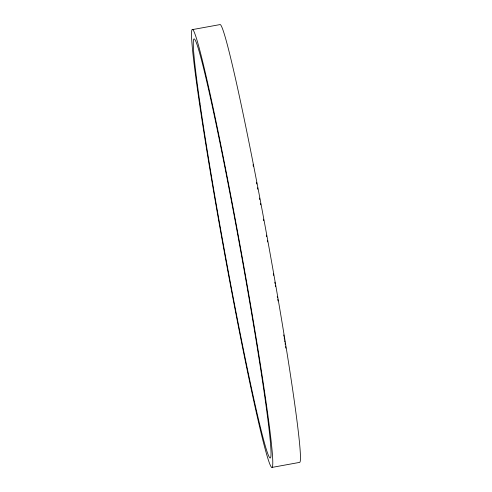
<?xml version="1.0" encoding="UTF-8"?>
<svg xmlns="http://www.w3.org/2000/svg" width="492" height="492" viewBox="0 0 492 492"><rect width="100%" height="100%" fill="white"/><g stroke="black" fill="none" stroke-linecap="round" stroke-linejoin="round"><path stroke-width="0.74" d="M192.286 29.631L219.955 24.6A222.501 8.321 79.7 0 1 267.568 239.487A222.501 8.321 79.7 0 1 299.714 462.369L272.045 467.4M253.042 164.728A212.913 7.964 79.7 0 1 253.343 166.259M256.504 182.47A212.913 7.964 79.7 0 1 256.806 184.026M257.525 187.76A212.913 7.964 79.7 0 1 257.802 189.217M259.493 198.073A212.913 7.964 79.7 0 1 259.776 199.561M260.483 203.301A212.913 7.964 79.7 0 1 260.766 204.807M263.466 219.186A212.913 7.964 79.7 0 1 263.749 220.705M266.406 235.133A212.913 7.964 79.7 0 1 266.682 236.646M267.371 240.416A212.913 7.964 79.7 0 1 267.642 241.923M273.355 273.866A212.913 7.964 79.7 0 1 273.626 275.379M274.807 282.156A212.913 7.964 79.7 0 1 275.065 283.65M275.329 285.145A212.913 7.964 79.7 0 1 275.588 286.633M277.254 296.325A212.913 7.964 79.7 0 1 277.519 297.869M277.783 299.419A212.913 7.964 79.7 0 1 278.048 300.963M283.712 334.929A212.913 7.964 79.7 0 1 283.945 336.38M284.179 337.819A212.913 7.964 79.7 0 1 284.413 339.252M284.647 340.673A212.913 7.964 79.7 0 1 284.874 342.094M285.096 343.502A212.913 7.964 79.7 0 1 285.323 344.898M285.581 346.534A212.913 7.964 79.7 0 1 285.846 348.164M198.497 96.567A222.501 8.321 79.7 0 0 268.687 460.973A222.501 8.321 79.7 0 0 229.315 187.999A222.501 8.321 79.7 0 0 198.497 96.567M199.949 103.111A212.913 7.964 79.7 0 0 267.113 451.822A212.913 7.964 79.7 0 0 229.438 190.607A212.913 7.964 79.7 0 0 199.949 103.111"/></g></svg>
